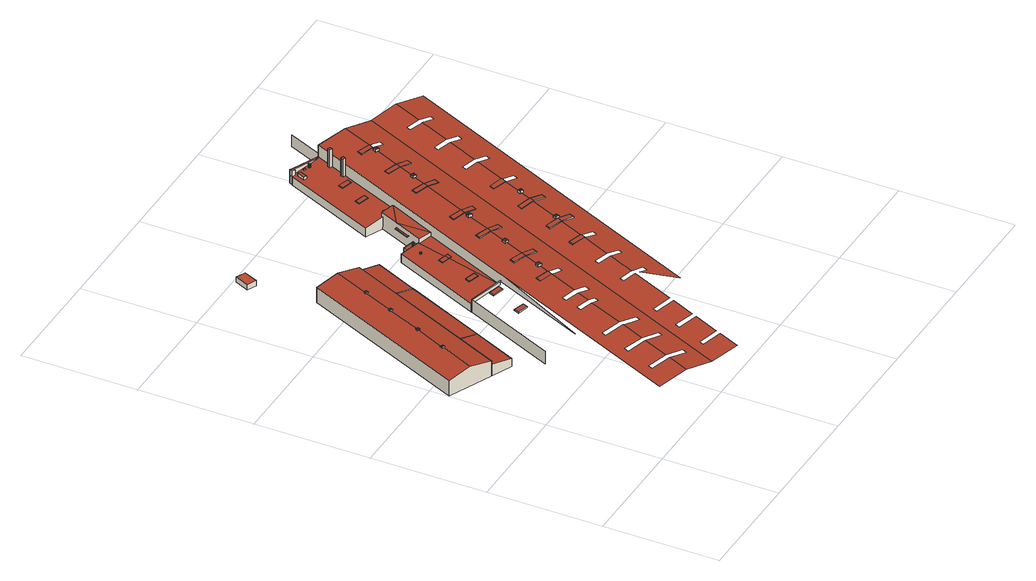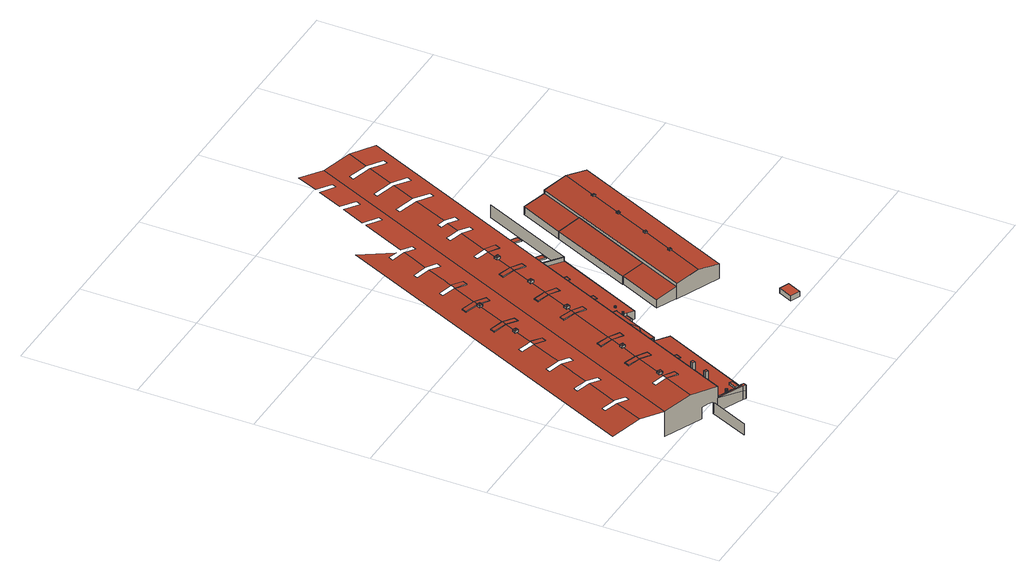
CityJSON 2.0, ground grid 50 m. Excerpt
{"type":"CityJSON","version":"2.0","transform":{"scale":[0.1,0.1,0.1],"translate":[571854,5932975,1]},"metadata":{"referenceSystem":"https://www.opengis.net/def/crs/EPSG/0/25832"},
"CityObjects":{
"building1":{"type":"Building","attributes":{"Grundfläche 2D":"2100.306152","Grundhöhe NN":"2.138"},"children":["building1-1","building1-2","building1-3","building1-4"],"geometry":[{"type":"Solid","lod":"3","boundaries":[[[[0,1,2,3,4,5,6,7,8,9,10,11,12,13]],[[14,5,4]],[[0,13,12,11,10,9,8,7,6,5,15,16,2,1]],[[17,18,19,20]],[[21,22,23,24]],[[18,17,25,26]],[[19,18,26,27]],[[20,19,27,28]],[[29,25,17,20,28,30,14,4,3,31,21,24]],[[15,5,14,30,32]],[[16,15,32,33]],[[31,3,2,16,33]],[[24,23,34,29]],[[22,21,31,35]],[[23,22,35,34]],[[30,28,27,26,25,29,34,35,31,33,32]]]],"semantics":{"surfaces":[{"type":"RoofSurface"},{"type":"WallSurface"},{"type":"GroundSurface"}],"values":[[0,0,0,0,0,1,1,1,1,1,1,1,1,1,1,2]]}}]},
"building1-1":{"type":"BuildingInstallation","parents":["building1"],"geometry":[{"type":"MultiSurface","lod":"3","boundaries":[[[36,37,38]],[[39,38,37,40]],[[41,42,37,36]],[[40,37,42]],[[43,44,36,38]],[[45,42,41,36,44,9,46]],[[45,47,40,42]],[[8,43,38,39,40,47,48]]],"semantics":{"surfaces":[{"type":"RoofSurface"},{"type":"WallSurface"}],"values":[0,0,0,0,1,1,1,1]}}]},
"building1-2":{"type":"BuildingInstallation","parents":["building1"],"geometry":[{"type":"MultiSurface","lod":"3","boundaries":[[[49,50,51]],[[52,53,50,49]],[[54,50,53]],[[55,51,50,54]],[[56,57,49,51]],[[58,53,52,49,57,1]],[[54,53,58,59]],[[56,51,55,54,59,13]]],"semantics":{"surfaces":[{"type":"RoofSurface"},{"type":"WallSurface"}],"values":[0,0,0,0,1,1,1,1]}}]},
"building1-3":{"type":"BuildingInstallation","parents":["building1"],"geometry":[{"type":"MultiSurface","lod":"3","boundaries":[[[60,61,62,63]],[[64,65,66,62,61]],[[67,68,62,66]],[[69,63,62,68]],[[70,71,72,61,60,63]],[[64,61,72,12]],[[65,64,12,73]],[[66,65,73,74]],[[75,68,67,66,74,76]],[[75,10,69,68]],[[10,70,63,69]]],"semantics":{"surfaces":[{"type":"RoofSurface"},{"type":"WallSurface"}],"values":[0,0,0,0,1,1,1,1,1,1,1]}}]},
"building1-4":{"type":"BuildingInstallation","parents":["building1"],"geometry":[{"type":"MultiSurface","lod":"3","boundaries":[[[77,78,79]],[[80,78,77]],[[81,78,80]],[[82,83,79,78,81]],[[84,77,79,85]],[[84,7,86,80,77]],[[86,87,81,80]],[[87,88,6,85,79,83,82,81]]],"semantics":{"surfaces":[{"type":"RoofSurface"},{"type":"WallSurface"}],"values":[0,0,0,0,1,1,1,1]}}]},
"building2":{"type":"Building","attributes":{"Grundfläche 2D":"26435.573661","Grundhöhe NN":"1.992"},"children":["building2-1","building2-2","building2-3","building2-4","building2-5","building2-6","building2-7","building2-8","building2-9","building2-10","building2-11","building2-12","building2-13","building2-14","building2-15","building2-16","building2-17"],"geometry":[{"type":"MultiSurface","lod":"3","boundaries":[[[89,90,91,92,93]],[[94,95,96,97]],[[98,96,95,99]],[[96,98,100,97]],[[97,100,101,94]],[[99,101,100,98]],[[90,102,103,91]],[[104,105,90,89]],[[106,107,105,104]],[[108,109,110,111]],[[112,108,111,113]],[[114,115,107,106]],[[108,112,116,109]],[[109,116,117,110]],[[116,112,113,117]],[[118,119,120,121]],[[120,122,123,121]],[[121,123,124,118]],[[102,125,126,103]],[[127,128,129,130]],[[131,127,130,132]],[[127,131,133,128]],[[128,133,134,129]],[[133,131,132,134]],[[135,136,137,138]],[[138,139,140,135]],[[135,140,141,136]],[[142,143,144,145,146,147,148,149,150,151,152,153,154,155,156,157,158,159,160,161,119,118,124,162,163,139,138,137,164,165,166,167,168,169,170,171,172,173,174,175,176,177,178,179,180,181,182,183,184,185,186,187,188,189,190,191,192,193,194,195,196,197,198,199,200,201]],[[202,203,204,125,102,90,105,107,115,205,206,207,208,209,210],[134,132,130,129]],[[164,137,136,141]],[[207,206,211,212]],[[206,205,213,211]],[[214,140,139,215]],[[216,141,140,214]],[[211,213,217,212]],[[212,217,208,207]],[[218,164,141,216]],[[205,219,220,213]],[[215,218,216,214]],[[213,220,221,217]],[[219,222,221,220]],[[222,219,205,115,223,209,208]],[[198,224,225,193,192,226,227,189,188,187,186,228,229,230,183,182,181,180,231,232,233,177,176,234,235,173,172,171,236,237,238,239,240,241,167,166,165,164,218,215,139,163,162,124,242,243,244,245,161,160,246,247,248,249,157,156,250,251,252,153,152,253,254,255,256,257,258,149,148,259,260,145,144,261,262,199]],[[222,208,217,221]],[[204,263,264,126,125]],[[263,265,266,264]],[[204,203,267,268,269,263]],[[169,168,270,271]],[[267,203,202]],[[272,273,268,267]],[[272,267,202]],[[202,274,273,272]],[[273,275,276]],[[277,265,263,269,268,273,274,278],[276,275,273]],[[210,278,274,202]],[[168,167,241,279,280,270]],[[281,282,283,284]],[[271,285,170,169]],[[271,270,280,279,286,285]],[[287,266,265,277]],[[283,288,289,290,284]],[[291,209,223,292]],[[292,293,294,291]],[[236,170,285,286]],[[239,295,279,241,240]],[[296,297,281,284,290,289]],[[298,286,279,295]],[[236,286,298,238,237]],[[291,294,293,299,300,301,302,287,277,278,210,209]],[[170,236,171]],[[239,238,298,295]],[[303,304,305,306,307,225,224,308,309,310,311,312,313,314,315,316,317,318,319,320,321,322,323,324,325,326,327,328,329,330,331,332,333,334,335,282,281,297,336,337,338,339,340,341,342,343,344,345,346,347,348,349,350,351,352,353,354,355,356,357,358,359,360,361,362,363,364]],[[365,366,175,174]],[[338,337,367,368]],[[369,293,292]],[[337,336,370,367]],[[371,365,174,173]],[[365,371,372,366]],[[301,373,374,302]],[[176,175,366,372]],[[375,368,367,370,376]],[[368,375,376,377,339,338]],[[378,379,380,381,382,369,292,223,115,114,383,384,196,195,194,385,386]],[[387,371,173,235]],[[388,372,371,387]],[[372,388,234,176]],[[389,390,391,376,370]],[[389,370,336,392]],[[299,293,369]],[[390,393,394,377,376,391]],[[235,234,388,387]],[[369,382,300,299]],[[392,393,390,389]],[[373,395,396,374]],[[344,343,397,398]],[[399,400,401,397,343,342]],[[398,402,345,344]],[[403,404,179,178]],[[405,406,407,408]],[[398,397,401,400,409,402]],[[410,407,406,411]],[[407,410,412,408]],[[178,177,413,403]],[[408,412,414,405]],[[415,345,402,409]],[[403,413,416,417,404]],[[412,410,411,414]],[[418,400,399,419]],[[231,180,179,404,417,416]],[[409,420,421,415]],[[420,409,400,418]],[[334,333,332,422,423,424,425,329,328,327,326,426,427,428,429,430,431,307,306,432,433,434,364,363,362,435,436,359,358,357,356,437,438,439,440,441,442,353,352,443,444,445,446,447,349,347,346,345,415,421,419,399,342,341,340,339,377,394,393,392,336,297,296,448,449,335]],[[450,413,177,233]],[[419,421,420,418]],[[451,416,413,450]],[[416,451,232,231]],[[351,350,452,453]],[[451,450,233,232]],[[454,455,456,457]],[[458,456,455,459]],[[456,458,460,457]],[[349,447,461,462,452,350]],[[301,300,382,381,380,379,378,386,463,464,465,466,467,395,373],[459,455,454,468],[414,411,406,405]],[[457,460,468,454]],[[452,462,461,469,453]],[[185,184,470,471]],[[459,468,460,458]],[[472,470,184,183]],[[470,472,473,474,471]],[[395,467,475,396]],[[228,186,185,471,474,473]],[[467,476,477,475]],[[467,466,478,479]],[[476,467,479,480]],[[466,465,481,478]],[[476,482,483,477]],[[482,476,480,484]],[[183,230,485,472]],[[486,482,484,487]],[[482,486,488,483]],[[489,473,472,485]],[[473,489,229,228]],[[465,464,490,481]],[[478,481,490,491,386,385,487,484,480,479]],[[230,229,489,485]],[[486,385,492,488]],[[493,494,191,190]],[[486,487,385]],[[190,189,495,493]],[[493,495,496,494]],[[464,463,491,490]],[[192,191,494,496]],[[463,386,491]],[[497,498,499,492,385,194,193,225,500,501,502]],[[498,503,504,499]]],"semantics":{"surfaces":[{"type":"WallSurface"},{"type":"RoofSurface"}],"values":[0,0,0,1,0,0,0,0,0,0,0,0,1,0,0,0,1,0,0,0,0,1,0,0,0,0,1,1,1,0,0,0,0,1,1,0,0,0,0,1,0,1,1,0,0,0,0,0,1,0,1,0,1,1,0,0,0,0,1,0,1,0,1,0,0,0,1,0,0,1,0,1,0,0,1,0,0,1,0,0,1,0,0,0,1,0,1,0,1,0,0,0,0,0,0,0,0,0,0,1,0,1,0,0,0,1,0,0,0,0,1,1,0,0,1,0,0,0,0,0,1,0,1,0,1,0,0,0,1,0,0,0,0,0,0,0,0,0,0,0,1,0,0,1,0,0,0,0,0,1,0,0,0,0,0]}}]},
"building2-1":{"type":"BuildingInstallation","parents":["building2"],"geometry":[{"type":"MultiSurface","lod":"3","boundaries":[[[505,506,507]],[[508,507,506]],[[508,506,509]],[[506,505,114,106]],[[106,104,510,508,509,506]],[[507,508,510,383]],[[507,383,114,505]]],"semantics":{"surfaces":[{"type":"RoofSurface"},{"type":"WallSurface"}],"values":[0,0,0,1,1,1,1]}}]},
"building2-2":{"type":"BuildingInstallation","parents":["building2"],"geometry":[{"type":"MultiSurface","lod":"3","boundaries":[[[511,512,513]],[[513,512,514]],[[515,512,511]],[[514,512,515]],[[513,516,517,511]],[[162,518,515,511,517]],[[518,519,514,515]],[[163,516,513,514,519]]],"semantics":{"surfaces":[{"type":"RoofSurface"},{"type":"WallSurface"}],"values":[0,0,0,0,1,1,1,1]}}]},
"building2-3":{"type":"BuildingInstallation","parents":["building2"],"geometry":[{"type":"MultiSurface","lod":"3","boundaries":[[[520,521,522,523,524,525,526,527,528,529,530,531,532,533,534,535,536,537,538,539,540,541,542,543,544,543,545,546]],[[547,548,521,520]],[[548,549,522,521]],[[549,550,523,522]],[[551,547,520,546]],[[550,552,524,523]],[[552,553,525,524]],[[553,554,526,525]],[[554,555,527,526]],[[555,556,528,527]],[[556,557,529,528]],[[557,558,530,529]],[[558,559,531,530]],[[559,560,532,531]],[[560,561,533,532]],[[561,562,534,533]],[[562,563,535,534]],[[563,564,536,535]],[[564,565,537,536]],[[565,566,538,537]],[[566,567,539,538]],[[567,568,540,539]],[[568,569,541,540]],[[569,570,542,541]],[[570,571,543,542]],[[571,572,544,543]],[[572,571,573,545,543,544]],[[573,551,546,545]]],"semantics":{"surfaces":[{"type":"RoofSurface"},{"type":"WallSurface"}],"values":[0,1,1,1,1,1,1,1,1,1,1,1,1,1,1,1,1,1,1,1,1,1,1,1,1,1,1,1]}}]},
"building2-4":{"type":"BuildingInstallation","parents":["building2"],"geometry":[{"type":"MultiSurface","lod":"3","boundaries":[[[574,575,576]],[[576,575,577]],[[578,575,574]],[[577,575,578]],[[579,580,574,576]],[[165,581,578,574,580]],[[581,582,577,578]],[[579,576,577,582,166]]],"semantics":{"surfaces":[{"type":"RoofSurface"},{"type":"WallSurface"}],"values":[0,0,0,0,1,1,1,1]}}]},
"building2-5":{"type":"BuildingInstallation","parents":["building2"],"geometry":[{"type":"MultiSurface","lod":"3","boundaries":[[[583,584,585,586,587,588,589,590,591,592,593,594,595,596,597,598,599,600,601,602]],[[603,604,583]],[[604,605,584,583]],[[606,607,602,601]],[[607,603,583,602]],[[605,608,585,584]],[[608,609,586,585]],[[609,610,587,586]],[[610,611,588,587]],[[611,612,589,588]],[[612,613,589]],[[268,590,589,613]],[[268,267,590]],[[591,590,267,268,273,272]],[[591,272,273,272]],[[592,591,273,275]],[[275,614,593,592]],[[614,615,594,593]],[[615,616,595,594]],[[596,595,616,276]],[[597,596,276,617]],[[617,618,598,597]],[[618,619,599,598]],[[619,620,600,599]],[[620,606,601,600]]],"semantics":{"surfaces":[{"type":"RoofSurface"},{"type":"WallSurface"}],"values":[0,1,1,1,1,1,1,1,1,1,1,1,1,1,1,1,1,1,1,1,1,1,1,1,1]}}]},
"building2-6":{"type":"BuildingInstallation","parents":["building2"],"geometry":[{"type":"MultiSurface","lod":"3","boundaries":[[[621,622,623,624]],[[625,626,624,623]],[[626,627,621,624]],[[627,628,622,621]],[[628,625,623,622]],[[628,627,626,625]]],"semantics":{"surfaces":[{"type":"RoofSurface"},{"type":"WallSurface"},{"type":"OuterCeilingSurface"}],"values":[0,1,1,1,1,2]}}]},
"building2-7":{"type":"BuildingInstallation","parents":["building2"],"geometry":[{"type":"MultiSurface","lod":"3","boundaries":[[[629,630,631]],[[631,630,632]],[[633,630,629]],[[632,630,633]],[[629,631,634,635]],[[171,636,633,629,635]],[[636,637,632,633]],[[634,631,632,637,172]]],"semantics":{"surfaces":[{"type":"RoofSurface"},{"type":"WallSurface"}],"values":[0,0,0,0,1,1,1,1]}}]},
"building2-8":{"type":"BuildingInstallation","parents":["building2"],"geometry":[{"type":"MultiSurface","lod":"3","boundaries":[[[638,639,640]],[[640,639,641]],[[642,639,638]],[[641,639,642]],[[643,644,638,640]],[[644,340,645,642,638]],[[645,646,641,642]],[[646,341,643,640,641]]],"semantics":{"surfaces":[{"type":"RoofSurface"},{"type":"WallSurface"}],"values":[0,0,0,0,1,1,1,1]}}]},
"building2-9":{"type":"BuildingInstallation","parents":["building2"],"geometry":[{"type":"MultiSurface","lod":"3","boundaries":[[[647,648,649,650]],[[651,652,650,649]],[[647,650,652,653]],[[653,654,648,647]],[[649,648,654,651]]],"semantics":{"surfaces":[{"type":"RoofSurface"},{"type":"WallSurface"}],"values":[0,1,1,1,1]}}]},
"building2-10":{"type":"BuildingInstallation","parents":["building2"],"geometry":[{"type":"MultiSurface","lod":"3","boundaries":[[[655,656,657]],[[657,656,658]],[[659,656,655]],[[658,656,659]],[[660,661,655,657]],[[662,659,655,661,346]],[[662,663,658,659]],[[660,657,658,663,348]]],"semantics":{"surfaces":[{"type":"RoofSurface"},{"type":"WallSurface"}],"values":[0,0,0,0,1,1,1,1]}}]},
"building2-11":{"type":"BuildingInstallation","parents":["building2"],"geometry":[{"type":"MultiSurface","lod":"3","boundaries":[[[664,665,666]],[[666,665,667]],[[668,665,664]],[[667,665,668]],[[664,666,669,670]],[[181,671,668,664,670]],[[671,672,667,668]],[[182,669,666,667,672]]],"semantics":{"surfaces":[{"type":"RoofSurface"},{"type":"WallSurface"}],"values":[0,0,0,0,1,1,1,1]}}]},
"building2-12":{"type":"BuildingInstallation","parents":["building2"],"geometry":[{"type":"MultiSurface","lod":"3","boundaries":[[[673,674,675,676]],[[674,673,677,678]],[[679,677,673,676]],[[675,674,678,680]],[[680,679,676,675]]],"semantics":{"surfaces":[{"type":"RoofSurface"},{"type":"WallSurface"}],"values":[0,1,1,1,1]}}]},
"building2-13":{"type":"BuildingInstallation","parents":["building2"],"geometry":[{"type":"MultiSurface","lod":"3","boundaries":[[[681,682,683,684]],[[683,381,380,684]],[[681,684,380,685]],[[682,681,685,686]],[[381,683,682,686]]],"semantics":{"surfaces":[{"type":"RoofSurface"},{"type":"WallSurface"}],"values":[0,1,1,1,1]}}]},
"building2-14":{"type":"BuildingInstallation","parents":["building2"],"geometry":[{"type":"MultiSurface","lod":"3","boundaries":[[[687,688,689,690]],[[690,689,691,692]],[[687,690,692,693]],[[688,687,693,694]],[[689,688,694,691]]],"semantics":{"surfaces":[{"type":"RoofSurface"},{"type":"WallSurface"}],"values":[0,1,1,1,1]}}]},
"building2-15":{"type":"BuildingInstallation","parents":["building2"],"geometry":[{"type":"MultiSurface","lod":"3","boundaries":[[[695,696,697,698,699,700,701,702,703,704,705,706,707,708,709,710,711,712,713,714,715,716,717,718,719,720,721,722,723,724]],[[699,698,725,726]],[[697,696,727,728]],[[698,697,728,725]],[[700,699,726,729]],[[701,700,729,730]],[[701,730,731]],[[702,701,731,732]],[[703,702,732,733]],[[704,703,733,734]],[[705,704,734,735]],[[706,705,735,736]],[[707,706,736,737]],[[708,707,737,738]],[[709,708,738,739]],[[710,709,739,740]],[[711,710,740,741]],[[712,711,741,742]],[[713,712,742,743]],[[714,713,743,744]],[[715,714,744,745]],[[716,715,745,746]],[[717,716,746,747]],[[718,717,747,748]],[[719,718,748,749]],[[720,719,749,750]],[[721,720,750,751]],[[722,721,751,752]],[[723,722,752,753]],[[724,723,753,754]],[[695,724,754,755]],[[696,695,755,727]]],"semantics":{"surfaces":[{"type":"RoofSurface"},{"type":"WallSurface"}],"values":[0,1,1,1,1,1,1,1,1,1,1,1,1,1,1,1,1,1,1,1,1,1,1,1,1,1,1,1,1,1,1,1]}}]},
"building2-16":{"type":"BuildingInstallation","parents":["building2"],"geometry":[{"type":"MultiSurface","lod":"3","boundaries":[[[756,757,758,759]],[[758,379,378,759]],[[756,759,378,760]],[[757,756,760,761]],[[379,758,757,761]]],"semantics":{"surfaces":[{"type":"RoofSurface"},{"type":"WallSurface"}],"values":[0,1,1,1,1]}}]},
"building2-17":{"type":"BuildingInstallation","parents":["building2"],"geometry":[{"type":"MultiSurface","lod":"3","boundaries":[[[762,763,764]],[[764,763,765]],[[766,763,762]],[[765,763,766]],[[762,764,767,768]],[[187,769,766,762,768]],[[769,770,765,766]],[[188,767,764,765,770]]],"semantics":{"surfaces":[{"type":"RoofSurface"},{"type":"WallSurface"}],"values":[0,0,0,0,1,1,1,1]}}]},
"building3":{"type":"Building","attributes":{"Grundfläche 2D":"388.125623","Grundhöhe NN":"2.235"},"geometry":[{"type":"Solid","lod":"3","boundaries":[[[[17,771,23,772]],[[23,773,774,772]],[[775,776,771,17]],[[776,777,23,771]],[[777,778,773,23]],[[778,779,774,773]],[[779,780,772,774]],[[780,775,17,772]],[[780,779,778,777,776,775]]]],"semantics":{"surfaces":[{"type":"RoofSurface"},{"type":"WallSurface"},{"type":"GroundSurface"}],"values":[[0,0,1,1,1,1,1,1,2]]}}]},
"building4":{"type":"Building","attributes":{"Grundfläche 2D":"30.583222","Grundhöhe NN":"2.552"},"geometry":[{"type":"Solid","lod":"3","boundaries":[[[[781,782,783,784]],[[785,786,784,783]],[[786,787,781,784]],[[787,788,782,781]],[[788,785,783,782]],[[788,787,786,785]]]],"semantics":{"surfaces":[{"type":"RoofSurface"},{"type":"WallSurface"},{"type":"GroundSurface"}],"values":[[0,1,1,1,1,2]]}}]}
},
"vertices":[
[170,1029,102],[168,1024,102],[102,875,102],[198,833,81],[523,1566,81],[427,1609,102],[360,1459,102],[356,1449,102],[300,1322,102],[295,1312,102],[233,1172,102],[231,1167,102],[228,1161,102],[172,1035,102],[524,1567,81],[331,1651,81],[5,917,81],[441,1379,67],[530,1340,50],[613,1527,50],[523,1566,67],[198,833,65],[288,793,48],[375,985,48],[283,1025,65],[441,1379,11],[530,1340,11],[613,1527,11],[523,1566,11],[283,1025,11],[524,1567,11],[198,833,11],[331,1651,11],[5,917,11],[375,985,11],[288,793,11],
[290,1314,106],[298,1317,108],[295,1324,106],[300,1322,106],[305,1320,106],[295,1312,106],[301,1309,106],[295,1324,101],[290,1314,101],[301,1309,100],[295,1312,101],[305,1320,100],[300,1322,101],
[163,1026,106],[170,1029,108],[167,1037,106],[168,1024,106],[173,1022,106],[177,1033,106],[172,1035,106],[167,1037,100],[163,1026,100],[173,1022,100],[177,1033,101],
[226,1169,106],[223,1164,106],[231,1167,108],[228,1174,106],[228,1161,106],[229,1161,106],[234,1159,106],[236,1165,106],[238,1170,106],[233,1172,106],[228,1174,100],[226,1169,100],[223,1164,100],[229,1161,102],[234,1159,100],[238,1170,100],[236,1165,100],
[351,1451,106],[359,1454,109],[356,1461,106],[362,1446,106],[366,1457,106],[361,1459,106],[360,1459,106],[351,1451,101],[356,1461,101],[362,1446,100],[366,1457,100],[361,1459,101],
[544,1093,68],[544,1093,49],[544,1093,10],[364,687,10],[364,687,68],[539,908,79],[530,886,79],[530,886,85],[539,908,85],[571,869,91],[571,869,86],[580,890,91],[580,890,86],[542,1094,48],[542,1094,10],[546,1092,68],[546,1092,49],[547,1093,68],[547,1093,49],[590,1023,84],[599,1044,84],[599,1044,79],[590,1023,79],[631,1005,91],[631,1005,86],[673,1037,91],[673,1037,74],[640,1026,91],[640,1026,86],[692,892,138],[683,871,138],[683,871,140],[692,892,140],[735,848,147],[744,870,147],[744,870,146],[716,1484,49],[716,1484,10],[652,1159,65],[661,1180,65],[661,1180,61],[652,1159,62],[692,1142,71],[692,1142,69],[701,1163,71],[701,1163,69],[747,1015,141],[757,1037,141],[757,1037,138],[747,1015,138],[798,992,146],[798,992,147],[808,1014,147],[376,250,133],[394,242,136],[454,215,146],[504,328,146],[426,363,133],[436,384,133],[514,349,146],[559,452,146],[481,486,133],[490,508,133],[568,473,146],[635,624,146],[584,647,138],[594,669,138],[645,646,146],[669,701,146],[615,725,137],[624,747,137],[679,723,146],[735,848,146],[763,912,146],[769,927,146],[808,1014,146],[845,1097,146],[851,1112,146],[883,1184,146],[832,1206,138],[841,1227,138],[892,1205,146],[933,1297,146],[940,1312,146],[947,1328,146],[896,1351,138],[906,1373,138],[957,1350,146],[1039,1535,146],[987,1558,138],[997,1579,138],[1048,1557,146],[1070,1605,146],[1076,1620,146],[1106,1687,146],[1055,1710,138],[1064,1731,138],[1115,1708,146],[1161,1812,146],[1167,1826,146],[1173,1839,146],[1122,1861,138],[1132,1883,138],[1182,1859,146],[1240,1991,146],[1119,2045,126],[673,1037,126],[672,1035,126],[283,155,126],[404,102,146],[445,194,146],[374,225,134],[367,228,133],[771,1459,59],[769,1460,59],[750,1469,55],[748,1294,68],[717,1307,62],[726,1328,62],[754,1316,67],[791,1444,64],[794,1449,64],[717,1307,64],[726,1328,64],[748,1294,69],[848,970,141],[848,970,137],[858,992,141],[754,1316,69],[858,992,137],[758,1290,69],[758,1290,71],[767,1311,71],[767,1311,69],[843,1421,74],[520,51,126],[1358,1939,126],[1232,1837,137],[1223,1817,137],[1116,1708,146],[1165,1686,137],[1156,1665,137],[1049,1556,146],[1098,1535,137],[1089,1513,137],[1007,1328,137],[997,1306,137],[893,1205,146],[916,1195,142],[943,1184,137],[934,1163,137],[904,1175,142],[884,1184,146],[760,863,143],[794,848,137],[785,827,137],[753,840,143],[714,708,140],[732,700,137],[722,678,137],[707,685,139],[676,632,141],[672,625,141],[665,611,141],[569,473,146],[636,443,134],[645,439,133],[635,417,133],[629,420,134],[559,451,146],[591,315,133],[582,295,133],[531,181,133],[522,160,133],[750,1469,43],[750,1469,10],[762,1497,43],[762,1497,10],[770,1460,59],[770,1460,47],[769,1460,47],[832,1206,141],[841,1227,141],[771,1460,59],[771,1460,47],[771,1459,47],[772,1459,47],[774,1461,47],[807,1479,51],[794,1449,51],[884,1184,147],[883,1184,147],[964,889,137],[955,869,137],[955,869,141],[964,889,141],[892,1205,147],[893,1205,147],[807,1479,10],[1008,844,149],[1018,865,149],[1017,866,149],[791,1444,84],[843,1421,90],[847,1569,84],[794,1449,84],[934,1163,141],[1018,865,146],[1017,866,146],[943,1184,141],[884,1654,84],[884,1654,65],[881,1648,65],[881,1648,10],[1407,1745,146],[1354,1770,137],[1363,1789,137],[1417,1766,146],[1472,1889,146],[633,0,146],[674,94,146],[598,127,133],[607,148,133],[683,115,146],[684,115,146],[733,227,146],[657,261,133],[666,282,133],[743,249,146],[789,352,146],[712,385,133],[721,405,133],[797,372,146],[798,372,146],[883,564,146],[831,588,137],[840,608,137],[893,586,146],[907,618,146],[913,632,146],[944,701,146],[891,724,137],[900,746,137],[953,722,146],[992,810,146],[999,825,146],[1008,844,146],[1064,972,146],[1011,996,137],[1021,1017,137],[1074,994,146],[1075,995,146],[1081,1010,146],[1134,1129,146],[1081,1152,137],[1090,1173,137],[1143,1150,146],[1163,1195,146],[1166,1202,146],[1170,1210,146],[1202,1283,146],[1149,1307,137],[1159,1328,137],[1212,1304,146],[1270,1436,146],[1217,1460,137],[1226,1481,137],[1280,1458,146],[1300,1504,146],[1307,1518,146],[1339,1591,146],[1286,1615,137],[1294,1636,137],[1348,1612,146],[1392,1709,146],[1398,1723,146],[896,1351,141],[906,1373,141],[1011,996,141],[1021,1017,141],[936,1631,93],[1064,972,149],[947,1328,147],[957,1350,147],[804,1682,50],[804,1682,10],[1074,994,149],[1075,994,149],[1075,994,146],[1090,1980,73],[1085,1968,73],[1058,1907,74],[1052,1895,74],[936,1631,76],[672,1035,91],[490,623,91],[1119,2045,73],[1117,2041,73],[997,1306,141],[1007,1328,141],[1119,949,141],[1129,970,141],[1082,991,148],[1119,949,136],[1129,970,136],[1108,979,140],[985,2089,47],[985,2089,10],[1081,1152,139],[1090,1173,139],[1135,1129,146],[1135,1129,149],[1134,1129,148],[1143,1150,149],[987,1558,141],[997,1579,141],[931,1790,62],[922,1769,62],[922,1769,64],[931,1790,64],[1143,1149,149],[962,1751,71],[962,1751,70],[971,1772,71],[1039,1535,147],[971,1772,70],[1143,1149,146],[1049,1556,147],[1048,1557,147],[1188,1105,140],[1188,1105,136],[1197,1126,140],[1197,1126,136],[954,722,146],[1008,698,136],[999,678,136],[945,701,146],[893,585,146],[948,562,136],[938,540,136],[905,555,142],[963,411,124],[1594,1835,124],[1471,1742,136],[1462,1721,136],[1408,1745,146],[1403,1587,136],[1393,1566,136],[1280,1457,146],[1325,1437,138],[1334,1434,136],[1325,1412,136],[1312,1418,138],[1271,1436,146],[1230,1296,142],[1266,1281,136],[1257,1259,136],[1217,1276,143],[1203,1282,146],[1072,841,136],[1062,820,136],[1089,1513,141],[1098,1535,141],[1149,1307,138],[1159,1328,138],[991,1893,64],[982,1871,64],[982,1871,67],[991,1893,67],[1022,1854,73],[1022,1854,72],[1032,1875,73],[1203,1282,148],[1202,1283,148],[1108,2045,71],[1107,2042,71],[1002,2088,50],[999,2083,50],[987,2089,47],[1032,1875,72],[1212,1304,148],[1055,1710,141],[1064,1731,141],[1106,1687,147],[1116,1708,147],[1115,1708,147],[987,2089,10],[992,2102,47],[992,2102,10],[999,2083,73],[987,2089,73],[992,2102,73],[1002,2088,73],[1004,2097,50],[1004,2097,10],[1004,2097,73],[1156,1665,141],[1004,2096,50],[1004,2096,73],[1004,2096,10],[1165,1686,141],[1107,2042,73],[1108,2045,73],[1119,2045,10],[1122,1861,141],[1132,1883,141],[1173,1839,147],[1182,1859,147],[1164,2025,68],[1138,2036,63],[1138,2036,10],[1358,1939,10],[1191,2013,10],[1191,2013,63],[1213,2207,63],[1213,2207,10],
[673,1037,95],[547,1093,70],[672,1035,95],[546,1091,70],[546,1092,70],[546,1091,68],
[755,915,155],[765,919,157],[761,930,155],[776,924,155],[770,909,155],[761,930,144],[755,915,144],[770,909,145],[776,924,145],
[743,1410,63],[743,1411,63],[743,1412,63],[744,1412,63],[744,1413,63],[744,1414,63],[743,1414,63],[743,1415,63],[743,1416,63],[742,1416,63],[741,1417,63],[740,1417,63],[739,1417,63],[739,1416,63],[738,1416,63],[737,1415,63],[737,1414,63],[737,1413,63],[737,1412,63],[737,1411,63],[738,1411,63],[738,1410,63],[739,1410,63],[740,1410,63],[740,1409,63],[741,1410,63],[742,1410,63],[743,1410,58],[743,1411,58],[743,1412,58],[744,1412,58],[742,1410,58],[744,1413,58],[744,1414,58],[743,1414,58],[743,1415,58],[743,1416,58],[742,1416,58],[741,1417,58],[740,1417,57],[739,1417,57],[739,1416,57],[738,1416,57],[737,1415,57],[737,1414,57],[737,1413,57],[737,1412,57],[737,1411,57],[738,1411,57],[738,1410,58],[739,1410,58],[740,1410,58],[740,1409,58],[741,1410,58],
[837,1100,155],[847,1104,157],[843,1115,155],[858,1109,155],[851,1094,155],[843,1115,144],[837,1100,144],[851,1094,145],[858,1109,145],
[771,1465,73],[770,1465,73],[770,1464,73],[769,1464,73],[769,1463,73],[769,1462,73],[769,1461,73],[770,1460,73],[771,1460,73],[772,1459,73],[772,1460,73],[773,1460,73],[774,1460,73],[774,1461,73],[774,1462,73],[774,1463,73],[774,1464,73],[773,1464,73],[773,1465,73],[772,1465,73],[771,1465,47],[771,1465,46],[770,1465,46],[773,1465,47],[772,1465,47],[770,1464,46],[769,1464,46],[769,1463,46],[769,1462,46],[769,1461,46],[769,1461,47],[772,1460,47],[773,1460,47],[774,1460,47],[774,1462,47],[774,1463,47],[774,1464,47],[773,1464,47],
[838,1572,63],[810,1506,63],[817,1503,63],[847,1569,63],[817,1503,61],[847,1569,61],[838,1572,61],[810,1506,61],
[926,1300,155],[936,1305,157],[932,1315,155],[947,1309,155],[940,1294,155],[932,1315,145],[926,1300,145],[940,1294,145],[947,1309,145],
[1069,998,155],[1078,1002,158],[1075,1013,155],[1089,1007,155],[1083,992,155],[1075,1013,145],[1069,998,145],[1083,992,144],[1089,1007,144],
[902,1647,84],[904,1651,84],[896,1655,84],[894,1651,84],[896,1655,67],[894,1651,67],[902,1647,69],[904,1651,69],
[1157,1198,155],[1168,1202,158],[1163,1212,155],[1178,1206,155],[1171,1192,155],[1163,1212,145],[1157,1198,145],[1171,1192,144],[1178,1206,144],
[1062,1608,155],[1072,1613,157],[1069,1623,155],[1083,1617,155],[1076,1602,155],[1069,1623,145],[1062,1608,145],[1076,1602,145],[1083,1617,145],
[1010,2066,63],[997,2072,63],[982,2038,63],[995,2032,63],[1010,2066,53],[997,2072,50],[995,2032,53],[982,2038,51],
[1047,1911,155],[1042,1899,155],[1052,1895,155],[1058,1907,155],[1047,1911,71],[1042,1899,71],
[1033,2066,63],[1031,2060,63],[1037,2057,63],[1040,2063,63],[1037,2057,58],[1040,2063,58],[1033,2066,57],[1031,2060,57],
[1057,2045,76],[1057,2046,76],[1058,2046,76],[1059,2047,76],[1060,2048,76],[1060,2049,76],[1060,2050,76],[1060,2051,76],[1060,2052,76],[1059,2053,76],[1058,2054,76],[1057,2054,76],[1057,2055,76],[1056,2055,76],[1055,2055,76],[1054,2055,76],[1053,2054,76],[1052,2054,76],[1052,2053,76],[1051,2053,76],[1051,2052,76],[1051,2051,76],[1051,2050,76],[1051,2049,76],[1051,2048,76],[1052,2047,76],[1053,2046,76],[1054,2046,76],[1055,2045,76],[1056,2045,76],[1059,2047,63],[1060,2048,63],[1057,2046,62],[1058,2046,62],[1060,2049,63],[1060,2050,63],[1060,2050,62],[1060,2051,62],[1060,2052,62],[1059,2053,62],[1058,2054,62],[1057,2054,62],[1057,2055,62],[1056,2055,61],[1055,2055,61],[1054,2055,61],[1053,2054,61],[1052,2054,61],[1052,2053,61],[1051,2053,61],[1051,2052,61],[1051,2051,61],[1051,2050,61],[1051,2049,61],[1051,2048,61],[1052,2047,61],[1053,2046,62],[1054,2046,62],[1055,2045,62],[1056,2045,62],[1057,2045,62],
[1079,1984,155],[1074,1973,155],[1085,1968,155],[1090,1980,155],[1079,1984,71],[1074,1973,71],
[1153,1815,155],[1164,1819,157],[1160,1829,155],[1174,1823,155],[1168,1808,155],[1160,1829,144],[1153,1815,145],[1168,1808,145],[1174,1823,145],
[283,1025,67],[530,1340,48],[533,1340,48],[531,1341,48],[441,1379,12],[283,1025,12],[375,985,12],[533,1340,12],[531,1341,12],[530,1340,12],
[318,1904,40],[345,1966,40],[304,1984,40],[276,1922,40],[304,1984,16],[276,1922,16],[318,1904,16],[345,1966,16]
]}
